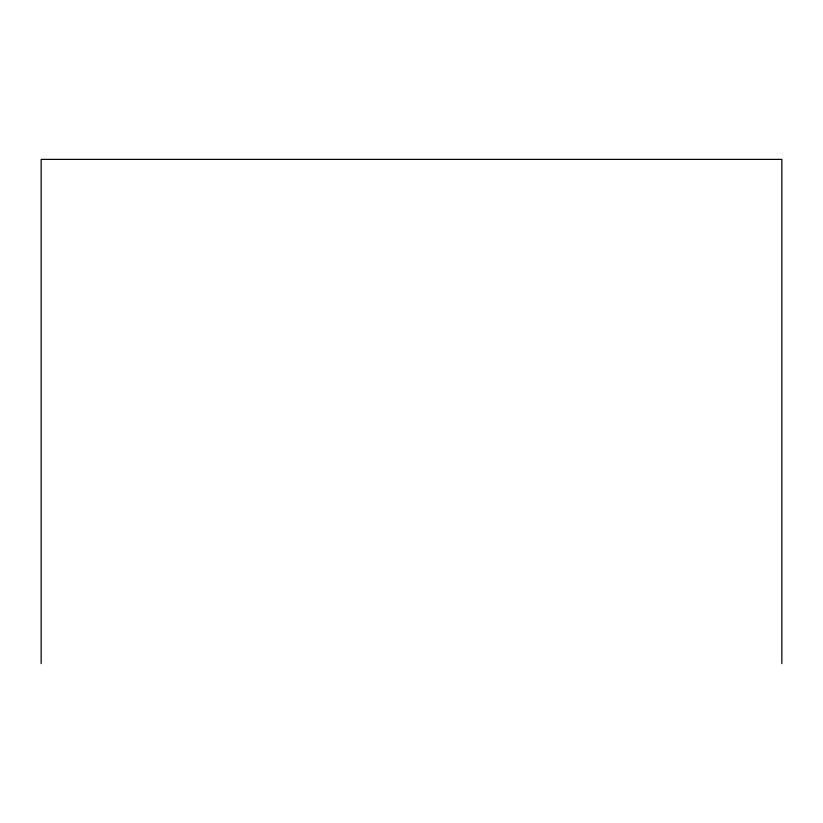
<?xml version="1.0" encoding="UTF-8"?>
<svg xmlns="http://www.w3.org/2000/svg" width="823" height="823" viewBox="0 0 823 823"><rect width="100%" height="100%" fill="white"/><g stroke="black" fill="none" stroke-linecap="round" stroke-linejoin="round"><path stroke-width="1.23" d="M781.85 663.616L781.85 159.384L41.15 159.384L41.15 663.616"/></g></svg>
